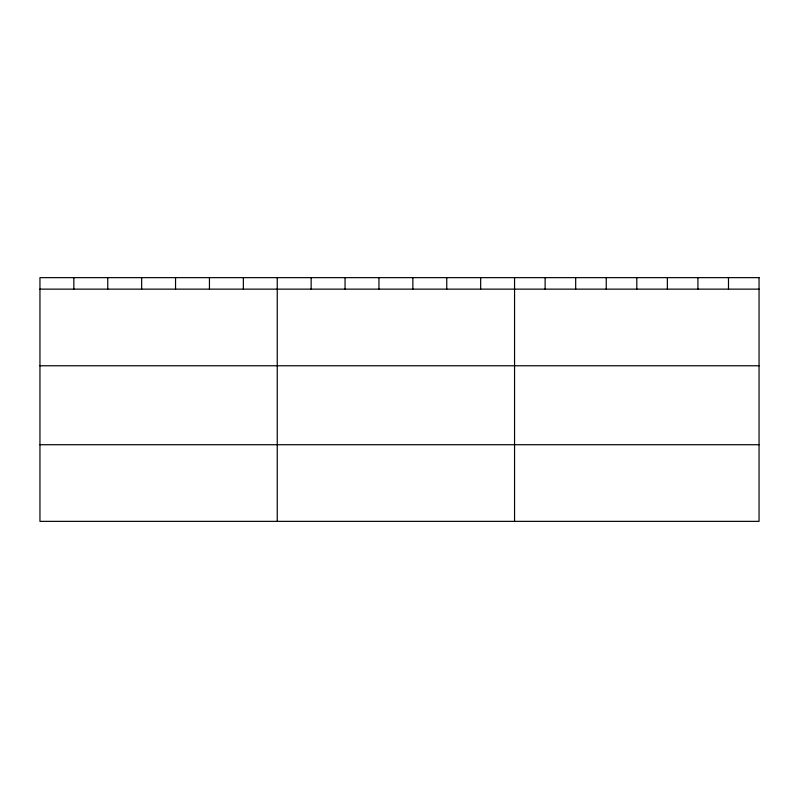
<?xml version="1.0" encoding="UTF-8"?>
<svg xmlns="http://www.w3.org/2000/svg" width="799" height="799" viewBox="0 0 799 799"><rect width="100%" height="100%" fill="white"/><g stroke="black" fill="none" stroke-linecap="round" stroke-linejoin="round"><path stroke-width="1.2" d="M39.95 289.138L759.05 289.138M39.95 365.772L759.05 365.772M39.95 444.723L759.05 444.723M728.488 277.643L728.488 289.138M697.926 277.643L697.926 289.138M667.365 277.643L667.365 289.138M636.803 277.643L636.803 289.138M606.241 277.643L606.241 289.138M575.679 277.643L575.679 289.138M545.118 277.643L545.118 289.138M514.556 277.643L514.556 521.357M480.658 277.643L480.658 289.138M446.751 277.643L446.751 289.138M412.853 277.643L412.853 289.138M378.956 277.643L378.956 289.138M345.058 277.643L345.058 289.138M311.151 277.643L311.151 289.138M277.253 277.643L277.253 521.357M243.355 277.643L243.355 289.138M209.448 277.643L209.448 289.138M175.55 277.643L175.55 289.138M141.653 277.643L141.653 289.138M107.755 277.643L107.755 289.138M73.848 277.643L73.848 289.138M759.05 277.643L39.95 277.643L39.95 521.357L759.05 521.357L759.05 277.643"/></g></svg>
